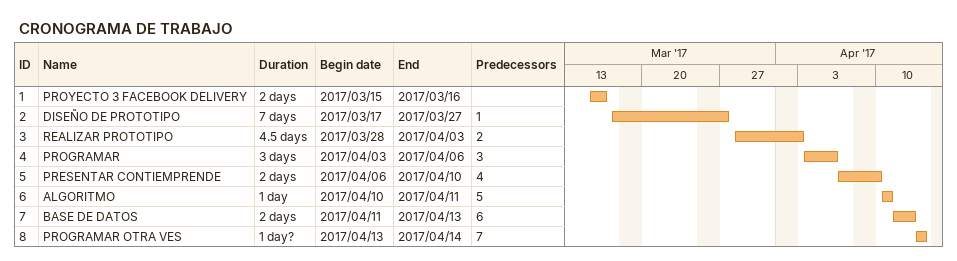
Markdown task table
CRONOGRAMA DE TRABAJO

| ID | Task | Duration | Start | Finish | Predecessors |
|---|---|---|---|---|---|
| 1 | PROYECTO 3 FACEBOOK DELIVERY | 2d | 2017-03-15 | 2017-03-16 |  |
| 2 | DISEÑO DE PROTOTIPO | 7d | 2017-03-17 | 2017-03-27 | 1 |
| 3 | REALIZAR PROTOTIPO | 4.5d | 2017-03-28 | 2017-04-03 | 2 |
| 4 | PROGRAMAR | 3d | 2017-04-03 | 2017-04-06 | 3 |
| 5 | PRESENTAR CONTIEMPRENDE | 2d | 2017-04-06 | 2017-04-10 | 4 |
| 6 | ALGORITMO | 1d | 2017-04-10 | 2017-04-11 | 5 |
| 7 | BASE DE DATOS | 2d | 2017-04-11 | 2017-04-13 | 6 |
| 8 | PROGRAMAR OTRA VES | 1d? | 2017-04-13 | 2017-04-14 | 7 |
